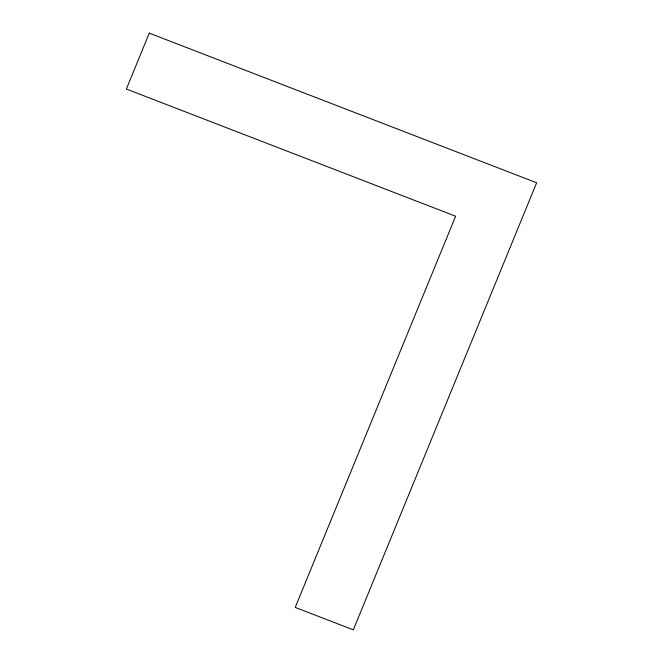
<?xml version="1.0" encoding="UTF-8"?>
<svg xmlns="http://www.w3.org/2000/svg" width="663" height="663" viewBox="0 0 663 663"><rect width="100%" height="100%" fill="white"/><g stroke="black" fill="none" stroke-linecap="round" stroke-linejoin="round"><path stroke-width="0.99" d="M149.274 33.15L126.36 89.033L455.622 216.229L295.217 607.407L353.321 629.85L536.64 182.789L149.274 33.15"/></g></svg>
